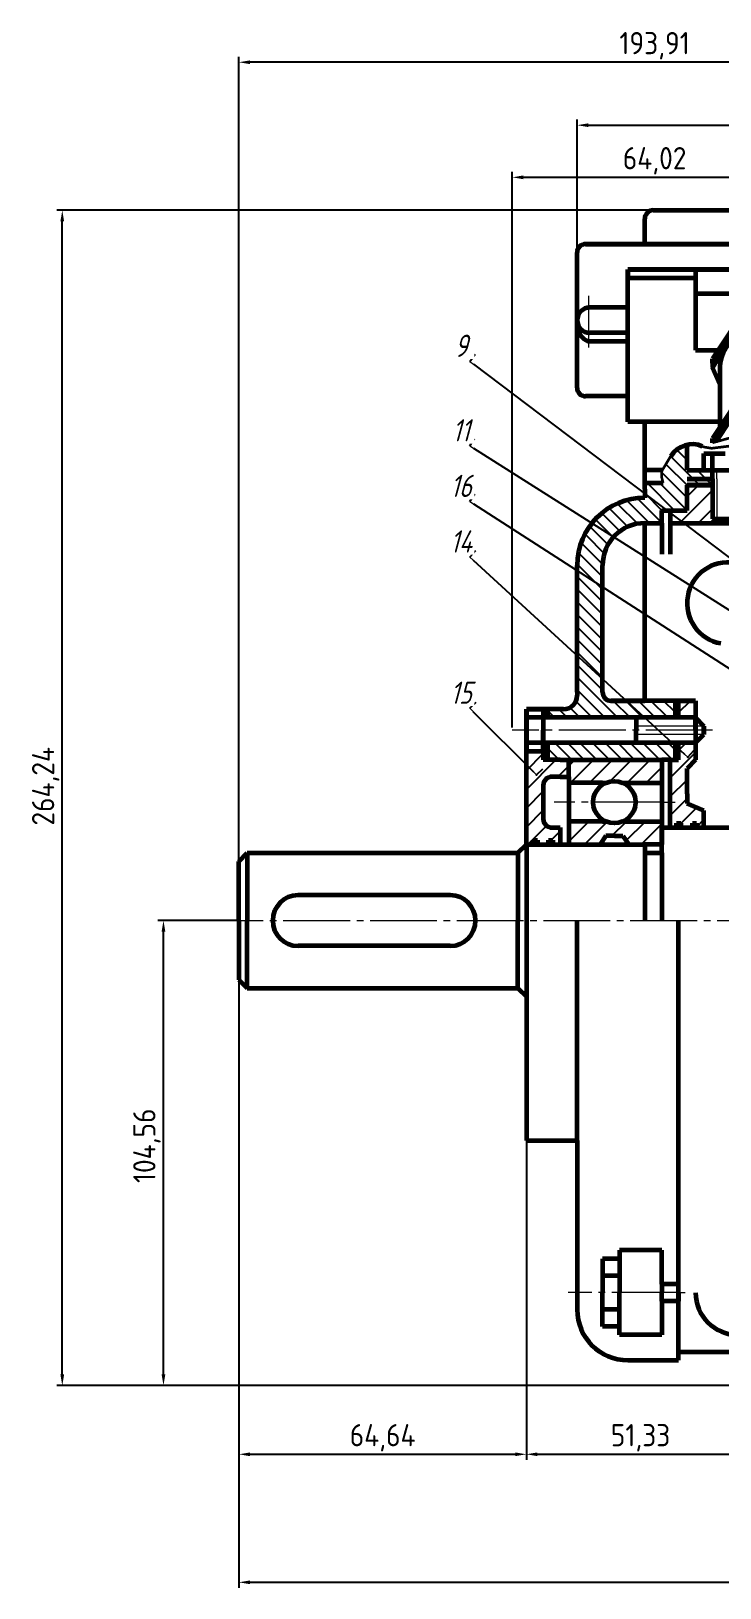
# Model space of a CAD drawing. Header units: millimetres. Extents: x 253 to 671, y 342 to 692.
# Drawn here: x 253.4 to 408.2, y 342.1 to 692.1 of the extents above; entities that cross this region are included whole.
import ezdxf

# ---------------------------------------------------------------- set-up
doc = ezdxf.new("R2010")
doc.units = ezdxf.units.MM
for name, pattern in [('K5LT_AXLED', [19.5, 15, -1.5, 1.5, -1.5]), ('K5LT_BASIC', [0]), ('K5LT_THIN', [0])]:
    doc.linetypes.add(name, pattern=pattern)
doc.styles.add('gensio', font='GENISO.ttf')
doc.styles.add('KDIMTEXTSTYLE', font='GOST_AU.SHX', dxfattribs={"width": 0.96, "oblique": 15, "height": 5})
doc.dimstyles.new('ISO-25', dxfattribs={"dimtxt": 5, "dimasz": 2.5, "dimexe": 1.25, "dimexo": 0.625, "dimtad": 1, "dimtoh": 1, "dimtxsty": 'gensio', "dimcen": 2.5, "dimadec": 0, "dimazin": 0, "dimtfac": 1, "dimtmove": 0, "dimatfit": 3, "dimfxl": 1, "dimarcsym": 0})
doc.dimstyles.new('KDIMSTYLE (1.00)', dxfattribs={"dimtxt": 5, "dimasz": 1, "dimexe": 2, "dimexo": 0, "dimgap": 1, "dimtad": 1, "dimtxsty": 'KDIMTEXTSTYLE', "dimsah": 1, "dimcen": 0, "dimdle": 1, "dimadec": 0, "dimazin": 0, "dimtfac": 0.667, "dimtmove": 0, "dimatfit": 3, "dimfxl": 1, "dimtvp": 1, "dimtfill": 1, "dimtolj": 1, "dimtzin": 0, "dimarcsym": 0})
pattern_1 = [(45, (180.1093, 112.1557), (-2.12132, 2.12132), [])]

# ---------------------------------------------------------------- blocks, each defined once
blk = doc.blocks.new('KDIMARROW_00')
at = {"color": 0, "linetype": 'K5LT_THIN', "lineweight": 18}
blk.add_line((0, 0), (-1, 0), dxfattribs=at)
blk = doc.blocks.new('*D97')
at = {"color": 0, "lineweight": -2, "transparency": 16777216}
for p, q in [((352.04, 617.88), (353.24, 619.47)), ((352.83, 617.28), (421.24, 565.48)), ((422.04, 564.88), (423.24, 566.47))]:
    blk.add_line(p, q, dxfattribs=at)
at = {"layer": 'Defpoints', "color": 0, "transparency": 16777216}
blk.add_point((422.04, 564.88), dxfattribs=at)
blk.add_point((422.04, 564.88), dxfattribs=at)
at = {"color": 0, "lineweight": -2, "transparency": 16777216, "rotation": 322.8690755517905}
blk.add_blockref('KDIMARROW_00', (422.04, 564.88), dxfattribs=at)
at = {"color": 7, "transparency": 16777216, "insert": (350.04, 621.38), "char_height": 5, "attachment_point": 5, "style": 'KDIMTEXTSTYLE', "bg_fill": 3, "box_fill_scale": 1.1, "bg_fill_color": 256, "bg_fill_true_color": 13158600, "bg_fill_transparency": 0}
blk.add_mtext('\\A1;\\H5.0;\\W0.965;\\Q15;\\H5.0;\\W0.965;\\Q15;\\Q15;9', dxfattribs=at)
at = {"layer": 'Defpoints', "color": 0, "transparency": 16777216}
blk.add_point((352.04, 617.88), dxfattribs=at)
at = {"color": 0, "lineweight": -2, "transparency": 16777216, "rotation": 142.8690755517905}
blk.add_blockref('KDIMARROW_00', (352.04, 617.88), dxfattribs=at)
blk = doc.blocks.new('*D98')
at = {"color": 0, "lineweight": -2, "transparency": 16777216}
for p, q in [((352.04, 598.88), (353.11, 600.57)), ((352.88, 598.34), (441.55, 542.13)), ((442.4, 541.6), (443.47, 543.29))]:
    blk.add_line(p, q, dxfattribs=at)
at = {"layer": 'Defpoints', "color": 0, "transparency": 16777216}
blk.add_point((442.4, 541.6), dxfattribs=at)
blk.add_point((442.4, 541.6), dxfattribs=at)
at = {"color": 0, "lineweight": -2, "transparency": 16777216, "rotation": 327.6275087826738}
blk.add_blockref('KDIMARROW_00', (442.4, 541.6), dxfattribs=at)
at = {"color": 7, "transparency": 16777216, "insert": (350.04, 602.38), "char_height": 5, "attachment_point": 5, "style": 'KDIMTEXTSTYLE', "bg_fill": 3, "box_fill_scale": 1.1, "bg_fill_color": 256, "bg_fill_true_color": 13158600, "bg_fill_transparency": 0}
blk.add_mtext('\\A1;\\H5.0;\\W0.965;\\Q15;\\H5.0;\\W0.965;\\Q15;\\Q15;11', dxfattribs=at)
at = {"layer": 'Defpoints', "color": 0, "transparency": 16777216}
blk.add_point((352.04, 598.88), dxfattribs=at)
at = {"color": 0, "lineweight": -2, "transparency": 16777216, "rotation": 147.6275087826738}
blk.add_blockref('KDIMARROW_00', (352.04, 598.88), dxfattribs=at)
blk = doc.blocks.new('*D99')
at = {"color": 0, "lineweight": -2, "transparency": 16777216}
for p, q in [((352.04, 573.88), (353.39, 575.35)), ((352.77, 573.2), (400.3, 529.56)), ((401.04, 528.88), (402.39, 530.35))]:
    blk.add_line(p, q, dxfattribs=at)
at = {"layer": 'Defpoints', "color": 0, "transparency": 16777216}
blk.add_point((401.04, 528.88), dxfattribs=at)
blk.add_point((401.04, 528.88), dxfattribs=at)
at = {"color": 0, "lineweight": -2, "transparency": 16777216, "rotation": 317.4366482468101}
blk.add_blockref('KDIMARROW_00', (401.04, 528.88), dxfattribs=at)
at = {"color": 7, "transparency": 16777216, "insert": (350.04, 577.38), "char_height": 5, "attachment_point": 5, "style": 'KDIMTEXTSTYLE', "bg_fill": 3, "box_fill_scale": 1.1, "bg_fill_color": 256, "bg_fill_true_color": 13158600, "bg_fill_transparency": 0}
blk.add_mtext('\\A1;\\H5.0;\\W0.965;\\Q15;\\H5.0;\\W0.965;\\Q15;\\Q15;14', dxfattribs=at)
at = {"layer": 'Defpoints', "color": 0, "transparency": 16777216}
blk.add_point((352.04, 573.88), dxfattribs=at)
at = {"color": 0, "lineweight": -2, "transparency": 16777216, "rotation": 137.4366482468101}
blk.add_blockref('KDIMARROW_00', (352.04, 573.88), dxfattribs=at)
blk = doc.blocks.new('*D100')
at = {"color": 0, "lineweight": -2, "transparency": 16777216}
for p, q in [((352.04, 539.88), (353.45, 541.29)), ((352.74, 539.17), (366.33, 525.59)), ((367.04, 524.88), (368.45, 526.29))]:
    blk.add_line(p, q, dxfattribs=at)
at = {"layer": 'Defpoints', "color": 0, "transparency": 16777216}
blk.add_point((367.04, 524.88), dxfattribs=at)
blk.add_point((367.04, 524.88), dxfattribs=at)
at = {"color": 0, "lineweight": -2, "transparency": 16777216, "rotation": 315}
blk.add_blockref('KDIMARROW_00', (367.04, 524.88), dxfattribs=at)
at = {"color": 7, "transparency": 16777216, "insert": (350.04, 543.38), "char_height": 5, "attachment_point": 5, "style": 'KDIMTEXTSTYLE', "bg_fill": 3, "box_fill_scale": 1.1, "bg_fill_color": 256, "bg_fill_true_color": 13158600, "bg_fill_transparency": 0}
blk.add_mtext('\\A1;\\H5.0;\\W0.965;\\Q15;\\H5.0;\\W0.965;\\Q15;\\Q15;15', dxfattribs=at)
at = {"layer": 'Defpoints', "color": 0, "transparency": 16777216}
blk.add_point((352.04, 539.88), dxfattribs=at)
at = {"color": 0, "lineweight": -2, "transparency": 16777216, "rotation": 135}
blk.add_blockref('KDIMARROW_00', (352.04, 539.88), dxfattribs=at)
blk = doc.blocks.new('*D84')
at = {"color": 0, "lineweight": -2, "transparency": 16777216}
for p, q in [((352.04, 586.38), (353.12, 588.06)), ((352.88, 585.84), (417.7, 544.03)), ((418.54, 543.48), (419.62, 545.16))]:
    blk.add_line(p, q, dxfattribs=at)
at = {"layer": 'Defpoints', "color": 0, "transparency": 16777216}
blk.add_point((418.54, 543.48), dxfattribs=at)
blk.add_point((418.54, 543.48), dxfattribs=at)
at = {"color": 0, "lineweight": -2, "transparency": 16777216, "rotation": 327.1772999818712}
blk.add_blockref('KDIMARROW_00', (418.54, 543.48), dxfattribs=at)
at = {"color": 7, "transparency": 16777216, "insert": (350.04, 589.88), "char_height": 5, "attachment_point": 5, "style": 'KDIMTEXTSTYLE', "bg_fill": 3, "box_fill_scale": 1.1, "bg_fill_color": 256, "bg_fill_true_color": 13158600, "bg_fill_transparency": 0}
blk.add_mtext('\\A1;\\H5.0;\\W0.965;\\Q15;\\H5.0;\\W0.965;\\Q15;\\Q15;16', dxfattribs=at)
at = {"layer": 'Defpoints', "color": 0, "transparency": 16777216}
blk.add_point((352.04, 586.38), dxfattribs=at)
at = {"color": 0, "lineweight": -2, "transparency": 16777216, "rotation": 147.1772999818712}
blk.add_blockref('KDIMARROW_00', (352.04, 586.38), dxfattribs=at)
blk = doc.blocks.new('U11')
at = {"true_color": 0x010101}
blk.add_hatch(color=18, dxfattribs=at).paths.add_polyline_path([(218.4, 400.91), (219.35, 400.91), (219.35, 401.86), (218.4, 401.86)])
at = {"color": 5, "linetype": 'K5LT_BASIC', "lineweight": 60, "true_color": 0x0000ff}
for p, q in [((218.4, 401.86), (219.35, 401.86)), ((218.4, 400.91), (218.4, 401.86)), ((219.35, 401.86), (219.35, 400.91))]:
    blk.add_line(p, q, dxfattribs=at)
blk = doc.blocks.new('U12')
at = {"true_color": 0x010101}
blk.add_hatch(color=18, dxfattribs=at).paths.add_polyline_path([(221.96, 400.91), (222.91, 400.91), (222.91, 401.86), (221.96, 401.86)])
at = {"color": 5, "linetype": 'K5LT_BASIC', "lineweight": 60, "true_color": 0x0000ff}
for p, q in [((221.96, 401.86), (222.91, 401.86)), ((221.96, 400.91), (221.96, 401.86)), ((222.91, 401.86), (222.91, 400.91))]:
    blk.add_line(p, q, dxfattribs=at)
blk = doc.blocks.new('U17')
at = {"true_color": 0x010101}
blk.add_hatch(color=18, dxfattribs=at).paths.add_polyline_path([(186.16, 397.11), (187.11, 397.11), (187.11, 398.06), (186.16, 398.06)])
at = {"color": 5, "linetype": 'K5LT_BASIC', "lineweight": 60, "true_color": 0x0000ff}
for p, q in [((186.16, 398.06), (187.11, 398.06)), ((186.16, 397.11), (186.16, 398.06)), ((187.11, 398.06), (187.11, 397.11))]:
    blk.add_line(p, q, dxfattribs=at)
blk = doc.blocks.new('U18')
at = {"true_color": 0x010101}
blk.add_hatch(color=18, dxfattribs=at).paths.add_polyline_path([(189.61, 397.11), (190.56, 397.11), (190.56, 398.06), (189.61, 398.06)])
at = {"color": 5, "linetype": 'K5LT_BASIC', "lineweight": 60, "true_color": 0x0000ff}
for p, q in [((189.61, 398.06), (190.56, 398.06)), ((189.61, 397.11), (189.61, 398.06)), ((190.56, 398.06), (190.56, 397.11))]:
    blk.add_line(p, q, dxfattribs=at)
blk = doc.blocks.new('*D101')
at = {"color": 0, "lineweight": -2, "transparency": 16777216}
for p, q in [((300.11, 478.22), (300.11, 370.91)), ((364.74, 474.42), (364.74, 370.91)), ((302.61, 372.16), (362.24, 372.16))]:
    blk.add_line(p, q, dxfattribs=at)
at = {"color": 0, "transparency": 16777216}
for points in [[(302.61, 372.57), (302.61, 371.74), (300.11, 372.16)], [(362.24, 372.57), (362.24, 371.74), (364.74, 372.16)]]:
    blk.add_solid(points, dxfattribs=at)
at = {"layer": 'Defpoints', "color": 0, "transparency": 16777216}
for p in [(300.11, 478.85), (364.74, 475.05), (364.74, 372.16)]:
    blk.add_point(p, dxfattribs=at)
at = {"color": 0, "transparency": 16777216, "insert": (332.43, 375.87), "char_height": 5, "attachment_point": 5, "style": 'gensio'}
blk.add_mtext('64,64', dxfattribs=at)
blk = doc.blocks.new('*D102')
at = {"color": 0, "lineweight": -2, "transparency": 16777216}
for p, q in [((364.74, 474.42), (364.74, 370.91)), ((416.07, 398.38), (416.07, 370.91)), ((367.24, 372.16), (413.57, 372.16))]:
    blk.add_line(p, q, dxfattribs=at)
at = {"color": 0, "transparency": 16777216}
for points in [[(367.24, 372.57), (367.24, 371.74), (364.74, 372.16)], [(413.57, 372.57), (413.57, 371.74), (416.07, 372.16)]]:
    blk.add_solid(points, dxfattribs=at)
at = {"layer": 'Defpoints', "color": 0, "transparency": 16777216}
for p in [(364.74, 475.05), (416.07, 399), (416.07, 372.16)]:
    blk.add_point(p, dxfattribs=at)
at = {"color": 0, "transparency": 16777216, "insert": (390.41, 375.87), "char_height": 5, "attachment_point": 5, "style": 'gensio'}
blk.add_mtext('51,33', dxfattribs=at)
blk = doc.blocks.new('*D105')
at = {"color": 0, "lineweight": -2, "transparency": 16777216}
for p, q in [((300.11, 491.53), (300.11, 342.13)), ((665.11, 491.53), (665.11, 342.13)), ((302.61, 343.38), (662.61, 343.38))]:
    blk.add_line(p, q, dxfattribs=at)
at = {"color": 0, "transparency": 16777216}
for points in [[(302.61, 343.79), (302.61, 342.96), (300.11, 343.38)], [(662.61, 343.79), (662.61, 342.96), (665.11, 343.38)]]:
    blk.add_solid(points, dxfattribs=at)
at = {"layer": 'Defpoints', "color": 0, "transparency": 16777216}
for p in [(300.11, 492.16), (665.11, 492.16), (665.11, 343.38)]:
    blk.add_point(p, dxfattribs=at)
at = {"color": 0, "transparency": 16777216, "insert": (484.11, 346.55), "char_height": 5, "attachment_point": 5, "style": 'gensio'}
blk.add_mtext('365', dxfattribs=at)
blk = doc.blocks.new('*D106')
at = {"color": 0, "lineweight": -2, "transparency": 16777216}
for p, q in [((300.11, 492.78), (300.11, 686.37)), ((494.02, 619.04), (494.02, 686.37)), ((491.52, 685.12), (302.61, 685.12))]:
    blk.add_line(p, q, dxfattribs=at)
at = {"color": 0, "transparency": 16777216}
for points in [[(302.61, 685.54), (302.61, 684.71), (300.11, 685.12)], [(491.52, 685.54), (491.52, 684.71), (494.02, 685.12)]]:
    blk.add_solid(points, dxfattribs=at)
at = {"layer": 'Defpoints', "color": 0, "transparency": 16777216}
for p in [(300.11, 685.12), (494.02, 618.41), (300.11, 492.16)]:
    blk.add_point(p, dxfattribs=at)
at = {"color": 0, "transparency": 16777216, "insert": (393.56, 688.84), "char_height": 5, "attachment_point": 5, "style": 'gensio'}
blk.add_mtext('193,91', dxfattribs=at)
blk = doc.blocks.new('*D107')
at = {"color": 0, "lineweight": -2, "transparency": 16777216}
for p, q in [((376.15, 642.96), (376.15, 672.22)), ((475.01, 642.96), (475.01, 672.22)), ((378.65, 670.97), (472.51, 670.97))]:
    blk.add_line(p, q, dxfattribs=at)
at = {"color": 0, "transparency": 16777216}
for points in [[(378.65, 671.39), (378.65, 670.56), (376.15, 670.97)], [(472.51, 671.39), (472.51, 670.56), (475.01, 670.97)]]:
    blk.add_solid(points, dxfattribs=at)
at = {"layer": 'Defpoints', "color": 0, "transparency": 16777216}
for p in [(475.01, 670.97), (376.15, 642.34), (475.01, 642.34)]:
    blk.add_point(p, dxfattribs=at)
at = {"color": 0, "transparency": 16777216, "insert": (425.58, 674.69), "char_height": 5, "attachment_point": 5, "style": 'gensio'}
blk.add_mtext('98,85', dxfattribs=at)
blk = doc.blocks.new('*D108')
at = {"color": 0, "lineweight": -2, "transparency": 16777216}
for p, q in [((361.56, 535.55), (361.56, 660.5)), ((364.06, 659.25), (423.08, 659.25)), ((425.58, 655.91), (425.58, 660.5))]:
    blk.add_line(p, q, dxfattribs=at)
at = {"color": 0, "transparency": 16777216}
for points in [[(364.06, 659.67), (364.06, 658.83), (361.56, 659.25)], [(423.08, 659.67), (423.08, 658.83), (425.58, 659.25)]]:
    blk.add_solid(points, dxfattribs=at)
at = {"layer": 'Defpoints', "color": 0, "transparency": 16777216}
for p in [(425.58, 659.25), (425.58, 655.28), (361.56, 534.93)]:
    blk.add_point(p, dxfattribs=at)
at = {"color": 0, "transparency": 16777216, "insert": (393.57, 662.97), "char_height": 5, "attachment_point": 5, "style": 'gensio'}
blk.add_mtext('64,02', dxfattribs=at)
blk = doc.blocks.new('*D109')
at = {"color": 0, "lineweight": -2, "transparency": 16777216}
for p, q in [((392.64, 651.84), (259.17, 651.84)), ((260.42, 390.1), (260.42, 649.34)), ((415.45, 387.6), (259.17, 387.6))]:
    blk.add_line(p, q, dxfattribs=at)
at = {"color": 0, "transparency": 16777216}
for points in [[(260, 649.34), (260.84, 649.34), (260.42, 651.84)], [(260, 390.1), (260.84, 390.1), (260.42, 387.6)]]:
    blk.add_solid(points, dxfattribs=at)
at = {"layer": 'Defpoints', "color": 0, "transparency": 16777216}
for p in [(260.42, 651.84), (393.26, 651.84), (416.07, 387.6)]:
    blk.add_point(p, dxfattribs=at)
at = {"color": 0, "transparency": 16777216, "insert": (256.7, 522.34), "char_height": 5, "attachment_point": 5, "rotation": 90, "style": 'gensio'}
blk.add_mtext('264,24', dxfattribs=at)
blk = doc.blocks.new('*D110')
at = {"color": 0, "lineweight": -2, "transparency": 16777216}
for p, q in [((299.48, 492.16), (281.92, 492.16)), ((283.17, 390.1), (283.17, 489.66)), ((415.45, 387.6), (281.92, 387.6))]:
    blk.add_line(p, q, dxfattribs=at)
at = {"color": 0, "transparency": 16777216}
for points in [[(282.75, 489.66), (283.58, 489.66), (283.17, 492.16)], [(282.75, 390.1), (283.58, 390.1), (283.17, 387.6)]]:
    blk.add_solid(points, dxfattribs=at)
at = {"layer": 'Defpoints', "color": 0, "transparency": 16777216}
for p in [(283.17, 492.16), (300.11, 492.16), (416.07, 387.6)]:
    blk.add_point(p, dxfattribs=at)
at = {"color": 0, "transparency": 16777216, "insert": (279.45, 441.52), "char_height": 5, "attachment_point": 5, "rotation": 90, "style": 'gensio'}
blk.add_mtext('104,56', dxfattribs=at)

msp = doc.modelspace()

# ---------------------------------------------------------------- hatches: boundary and pattern name
h = msp.add_hatch()
h.set_pattern_fill('МЕТАЛЛ', style=0, pattern_type=0)
h.set_pattern_definition([(315, (180.1093, 112.1557), (1.4142136, 1.4142136), [])])
h.paths.add_polyline_path([(381.854, 543.484), (381.854, 572), (382.646, 575.797), (384.889, 578.962), (388.209, 580.968), (391.359, 581.505), (395.161, 581.505), (395.161, 584.356), (400.864, 584.356), (400.864, 585.782), (400.864, 587.208), (400.864, 590.059), (404.667, 590.059), (406.568, 590.059), (406.568, 591.485), (406.568, 593.386), (404.667, 593.386), (400.864, 593.386), (400.864, 599.126), (398.195, 597.77), (397.188, 596.57), (395.219, 593.268), (395.161, 592.909), (395.19, 591.719), (395.47, 590.535), (395.161, 590.535), (391.359, 590.535), (391.359, 589.109), (391.359, 587.208), (386.507, 586.413), (382.162, 584.112), (378.779, 580.545), (376.71, 576.085), (376.151, 572), (376.151, 543.484), (376.151, 542.723), (375.377, 540.697), (373.45, 539.701), (373.109, 539.682), (369.466, 539.682), (369.466, 537.781), (398.156, 537.781), (398.156, 541.583), (391.359, 541.583), (383.755, 541.583), (382.263, 542.305)])
h.paths.add_polyline_path([(378.052, 532.078), (369.466, 532.078), (369.466, 528.276), (372.349, 528.276), (374.25, 528.276), (395.161, 528.276), (397.062, 528.276), (398.156, 528.276), (398.156, 532.078), (385.656, 532.078)])
at = {"true_color": 0x010101}
msp.add_hatch(color=18, dxfattribs=at).paths.add_polyline_path([(400.864, 590.059), (406.568, 590.059), (406.568, 591.485), (400.864, 591.485)])
h = msp.add_hatch(color=18, dxfattribs=at)
h.paths.add_polyline_path([(398.963, 530.177), (398.963, 532.078), (398.156, 532.078), (398.156, 528.276), (398.963, 528.276)])
h.paths.add_polyline_path([(398.156, 541.583), (398.156, 537.781), (398.963, 537.781), (398.963, 541.583)])
h.paths.add_polyline_path([(368.547, 539.682), (368.547, 537.781), (369.466, 537.781), (369.466, 539.682)])
h.paths.add_polyline_path([(369.466, 528.276), (369.466, 532.078), (368.547, 532.078), (368.547, 528.276)])
h = msp.add_hatch()
h.set_pattern_fill('МЕТАЛЛ', style=0, pattern_type=0)
h.set_pattern_definition(pattern_1)
h.paths.add_polyline_path([(374.25, 509.265), (381.303, 509.265), (382.621, 511.166), (384.522, 511.166), (386.423, 511.166), (387.741, 509.265), (391.359, 509.265), (395.161, 509.265), (395.161, 513.067), (395.161, 514.456), (386.515, 514.456), (383.814, 514.071), (382.53, 514.456), (381.854, 514.456), (374.25, 514.456)])
h.paths.add_polyline_path([(590.969, 509.265), (596.121, 509.265), (597.439, 511.166), (597.622, 511.166), (599.34, 511.166), (599.523, 511.166), (601.241, 511.166), (602.559, 509.265), (605.323, 509.265), (606.177, 509.265), (608.078, 509.265), (609.979, 509.265), (609.979, 514.456), (606.177, 514.456), (601.332, 514.456), (598.631, 514.071), (597.347, 514.456), (596.672, 514.456), (595.63, 514.456), (594.954, 514.456), (589.068, 514.456), (589.068, 513.067), (589.068, 509.265)])

# ---------------------------------------------------------------- linework, layer by layer
at = {"color": 5, "linetype": 'K5LT_BASIC', "lineweight": 60, "true_color": 0x0000ff}
for p, q in [((393.26, 651.843), (425.578, 651.843)), ((391.359, 644.239), (391.359, 649.942)), ((378.052, 644.239), (473.104, 644.239)), ((378.052, 644.239), (391.359, 644.239)), ((473.104, 644.239), (378.052, 644.239)), ((376.151, 627.13), (376.151, 642.338)), ((387.557, 638.536), (463.599, 638.536)), ((387.557, 638.536), (402.765, 638.536)), ((387.557, 638.536), (387.557, 636.635)), ((463.599, 638.536), (387.557, 638.536)), ((402.765, 638.536), (402.765, 630.932)), ((387.557, 636.635), (402.765, 636.635)), ((402.765, 633.111), (425.578, 633.111)), ((387.557, 629.981), (379.002, 629.981)), ((387.557, 627.13), (387.557, 629.981)), ((404.667, 535.88), (404.667, 534.929)), ((404.667, 534.929), (404.667, 535.88)), ((404.667, 533.979), (404.667, 534.929)), ((404.667, 534.929), (404.667, 533.979)), ((400.864, 520.671), (400.864, 526.375)), ((368.547, 522.572), (368.547, 514.968)), ((372.349, 524.473), (370.448, 524.473)), ((372.349, 524.473), (374.25, 524.473)), ((374.25, 524.473), (374.25, 509.265)), ((381.854, 523.085), (374.25, 523.085)), ((381.854, 523.085), (382.53, 523.085)), ((386.515, 523.085), (395.161, 523.085)), ((400.864, 520.671), (400.864, 518.487)), ((404.667, 516.869), (400.864, 518.487)), ((404.667, 513.067), (404.667, 516.869)), ((370.448, 513.067), (372.349, 513.067)), ((372.349, 513.067), (372.349, 509.265)), ((381.854, 514.456), (374.25, 514.456)), ((382.621, 511.166), (381.303, 509.265)), ((381.854, 514.456), (382.53, 514.456)), ((384.522, 511.166), (382.621, 511.166)), ((384.522, 511.166), (382.621, 511.166)), ((384.522, 511.166), (386.423, 511.166)), ((384.522, 511.166), (386.423, 511.166)), ((386.423, 511.166), (387.741, 509.265)), ((386.515, 514.456), (395.161, 514.456)), ((395.161, 507.364), (395.161, 513.067)), ((395.161, 513.067), (436.984, 513.067)), ((395.161, 513.067), (397.062, 513.067)), ((400.864, 513.067), (404.667, 513.067)), ((362.844, 507.364), (364.745, 509.265)), ((364.745, 509.265), (391.359, 509.265)), ((364.745, 509.265), (364.745, 492.156)), ((391.359, 509.265), (391.359, 507.364)), ((395.161, 509.265), (391.359, 509.265)), ((300.109, 505.463), (302.01, 507.364)), ((300.109, 492.156), (300.109, 505.463)), ((302.01, 507.364), (362.844, 507.364)), ((302.01, 507.364), (302.01, 492.156)), ((362.844, 507.364), (362.844, 492.156)), ((391.359, 507.364), (395.161, 507.364)), ((391.359, 507.364), (391.359, 492.156)), ((395.161, 507.364), (395.161, 492.156)), ((347.635, 497.859), (313.417, 497.859)), ((300.109, 492.156), (300.109, 478.848)), ((302.01, 476.947), (302.01, 492.156)), ((362.844, 476.947), (362.844, 492.156)), ((364.745, 492.156), (364.745, 442.729)), ((376.151, 442.729), (376.151, 492.156)), ((398.963, 393.302), (398.963, 492.156)), ((347.635, 486.453), (313.417, 486.453)), ((300.109, 478.848), (302.01, 476.947)), ((302.01, 476.947), (362.844, 476.947)), ((362.844, 476.947), (364.745, 475.046)), ((364.745, 442.729), (376.151, 442.729)), ((376.151, 442.729), (376.151, 404.708)), ((385.656, 418.015), (385.656, 416.114)), ((395.161, 418.015), (385.656, 418.015)), ((395.161, 410.411), (395.161, 418.015)), ((381.854, 416.114), (381.854, 408.51)), ((385.656, 416.114), (381.854, 416.114)), ((385.656, 416.114), (385.656, 412.312)), ((385.656, 412.312), (381.854, 412.312)), ((385.656, 412.312), (385.656, 408.51)), ((398.963, 410.411), (395.161, 410.411)), ((395.161, 410.411), (395.161, 408.51)), ((381.854, 400.906), (381.854, 408.51)), ((385.656, 404.708), (385.656, 408.51)), ((395.161, 406.609), (395.161, 408.51)), ((398.963, 406.609), (395.161, 406.609)), ((395.161, 406.609), (395.161, 399.005)), ((398.963, 408.51), (398.963, 406.609)), ((385.656, 404.708), (381.854, 404.708)), ((385.656, 400.906), (385.656, 404.708)), ((385.656, 400.906), (381.854, 400.906)), ((385.656, 399.005), (385.656, 400.906)), ((395.161, 399.005), (385.656, 399.005)), ((387.557, 393.302), (398.963, 393.302)), ((398.963, 393.302), (398.963, 395.203)), ((398.963, 395.203), (416.073, 395.203))]:
    msp.add_line(p, q, dxfattribs=at)
at = {"color": 30, "linetype": 'K5LT_AXLED', "lineweight": 18, "true_color": 0xff8000}
for p, q in [((395.161, 518.77), (370.998, 518.77)), ((395.161, 518.77), (398.156, 518.77)), ((290.604, 492.156), (670.812, 492.156)), ((398.963, 408.51), (374.135, 408.51)), ((398.963, 408.51), (400.432, 408.51))]:
    msp.add_line(p, q, dxfattribs=at)
at = {"color": 5, "linetype": 'K5LT_BASIC', "lineweight": 60, "true_color": 0x0000ff}
msp.add_circle((384.522, 518.77), 4.753, dxfattribs=at)
for centre, radius, start, end in [((393.26, 649.942), 1.901, 90, 180), ((378.052, 642.338), 1.901, 90, 180), ((379.002, 627.13), 2.852, 90, 180), ((370.448, 514.968), 1.901, 180, 270), ((313.417, 492.156), 5.703, 90, 180), ((347.635, 492.156), 5.703, 0, 90), ((313.417, 492.156), 5.703, 180, 270), ((347.635, 492.156), 5.703, 270, 0), ((412.271, 408.51), 9.505, 180, 270), ((387.557, 404.708), 11.406, 180, 270)]:
    msp.add_arc(centre, radius, start, end, dxfattribs=at)

# ---------------------------------------------------------------- block references
for name in ['U11', 'U12', 'U17', 'U18']:
    msp.add_blockref(name, (180.109, 112.156))

# ---------------------------------------------------------------- dimensions: what is measured, and where the dimension line sits
for base, p1, p2, picture, middle in [((475.005, 670.972), (376.151, 642.338), (475.005, 642.338), '*D107', (425.578, 674.687)), ((364.745, 372.156), (300.109, 478.848), (364.745, 475.046), '*D101', (332.427, 375.869)), ((416.073, 372.156), (364.745, 475.046), (416.073, 399.005), '*D102', (390.409, 375.87))]:
    dim = msp.add_linear_dim(base=base, p1=p1, p2=p2, dimstyle='ISO-25')
    dim.commit()
    dim.dimension.update_dxf_attribs({"geometry": picture, "text_midpoint": middle})
dim = msp.add_linear_dim(base=(283.165, 492.156), p1=(416.073, 387.598), p2=(300.109, 492.156), angle=90, dimstyle='ISO-25')
dim.commit()
dim.dimension.update_dxf_attribs({"geometry": '*D110', "text_midpoint": (283.165, 441.52), "dimtype": 160})
dim = msp.add_linear_dim(base=(665.109, 343.375), p1=(300.109, 492.156), p2=(665.109, 492.156), dimstyle='ISO-25')
dim.commit()
dim.dimension.update_dxf_attribs({"geometry": '*D105', "text_midpoint": (484.109, 343.375), "dimtype": 160})

# ---------------------------------------------------------------- next in the draw order: dimensions: what is measured, and where the dimension line sits
at = {"color": 7}
dim = msp.add_linear_dim(base=(422.036, 564.88), p1=(352.036, 617.88), p2=(422.036, 564.88), angle=322.86908, text='\\H5.0;\\W0.965;\\Q15;\\H5.0;\\W0.965;\\Q15;\\Q15;9', dimstyle='KDIMSTYLE (1.00)', override={"dimexo": 0, "dimtoh": 1, "dimblk1": 'KDIMARROW_00', "dimblk2": 'KDIMARROW_00', "dimse1": 0, "dimse2": 0, "dimclrt": 7, "dimtmove": 1, "dimtolj": 1}, dxfattribs=at)
dim.commit()
dim.dimension.update_dxf_attribs({"geometry": '*D97', "text_midpoint": (350.036, 617.88), "dimtype": 161})

# ---------------------------------------------------------------- next in the draw order: linework, layer by layer
at = {"color": 5, "linetype": 'K5LT_BASIC', "lineweight": 60, "true_color": 0x0000ff}
for p, q in [((387.557, 610.02), (387.557, 638.536)), ((402.765, 638.536), (402.765, 620.372)), ((376.151, 611.921), (376.151, 627.13)), ((414.172, 629.8), (406.579, 618.411)), ((407.418, 617.768), (414.172, 627.899)), ((387.557, 624.278), (379.002, 624.278)), ((387.557, 622.377), (378.723, 622.377)), ((402.765, 620.372), (407.887, 620.372)), ((407.418, 617.768), (406.568, 616.493)), ((406.573, 617.452), (406.568, 616.493)), ((408.234, 612.742), (406.568, 616.493)), ((406.573, 617.452), (406.579, 618.411)), ((387.557, 610.02), (378.052, 610.02))]:
    msp.add_line(p, q, dxfattribs=at)
at = {"color": 30, "linetype": 'K5LT_AXLED', "lineweight": 18, "true_color": 0xff8000}
msp.add_line((378.723, 632.64), (378.723, 621.017), dxfattribs=at)
at = {"color": 5, "linetype": 'K5LT_BASIC', "lineweight": 60, "true_color": 0x0000ff}
for centre, radius, start, end in [((379.002, 627.13), 2.852, 180, 270), ((380.052, 626.046), 3.902, 178.80868, 250.0886), ((378.052, 611.921), 1.901, 180, 270)]:
    msp.add_arc(centre, radius, start, end, dxfattribs=at)
msp.add_ellipse((425.578, 616.493), major_axis=(-17.344, 0), ratio=0.6576669, start_param=3.1415927, end_param=6.2831853, dxfattribs=at)

# ---------------------------------------------------------------- next in the draw order: dimensions: what is measured, and where the dimension line sits
at = {"color": 7}
dim = msp.add_linear_dim(base=(442.397, 541.596), p1=(352.036, 598.88), p2=(442.397, 541.596), angle=327.62751, text='\\H5.0;\\W0.965;\\Q15;\\H5.0;\\W0.965;\\Q15;\\Q15;11', dimstyle='KDIMSTYLE (1.00)', override={"dimexo": 0, "dimtoh": 1, "dimblk1": 'KDIMARROW_00', "dimblk2": 'KDIMARROW_00', "dimse1": 0, "dimse2": 0, "dimclrt": 7, "dimtmove": 1, "dimtolj": 1}, dxfattribs=at)
dim.commit()
dim.dimension.update_dxf_attribs({"geometry": '*D98', "text_midpoint": (350.036, 598.88), "dimtype": 161})

# ---------------------------------------------------------------- next in the draw order: linework, layer by layer
at = {"color": 5, "linetype": 'K5LT_BASIC', "lineweight": 60, "true_color": 0x0000ff}
for p, q in [((408.234, 616.493), (408.234, 603.016)), ((387.557, 604.317), (387.557, 610.02)), ((414.172, 611.921), (406.579, 600.533)), ((407.418, 599.89), (414.172, 610.02)), ((391.359, 604.317), (387.557, 604.317)), ((408.234, 604.317), (391.359, 604.317)), ((406.573, 599.573), (406.579, 600.533)), ((404.667, 597.188), (409.419, 597.188))]:
    msp.add_line(p, q, dxfattribs=at)
msp.add_arc((402.02, 593.541), 5.703, 66.11946, 147.91781, dxfattribs=at)

# ---------------------------------------------------------------- next in the draw order: dimensions: what is measured, and where the dimension line sits
at = {"color": 7}
dim = msp.add_linear_dim(base=(401.036, 528.88), p1=(352.036, 573.88), p2=(401.036, 528.88), angle=317.43665, text='\\H5.0;\\W0.965;\\Q15;\\H5.0;\\W0.965;\\Q15;\\Q15;14', dimstyle='KDIMSTYLE (1.00)', override={"dimexo": 0, "dimtoh": 1, "dimblk1": 'KDIMARROW_00', "dimblk2": 'KDIMARROW_00', "dimse1": 0, "dimse2": 0, "dimclrt": 7, "dimtmove": 1, "dimtolj": 1}, dxfattribs=at)
dim.commit()
dim.dimension.update_dxf_attribs({"geometry": '*D99', "text_midpoint": (350.036, 573.88), "dimtype": 161})

# ---------------------------------------------------------------- next in the draw order: hatches: boundary and pattern name
h = msp.add_hatch()
h.set_pattern_fill('МЕТАЛЛ', style=0, pattern_type=0)
h.set_pattern_definition(pattern_1)
h.paths.add_polyline_path([(406.568, 582.455), (406.568, 590.059), (404.667, 590.059), (400.864, 590.059), (400.864, 587.208), (400.864, 585.782), (400.864, 584.356), (397.062, 584.356), (397.062, 581.505), (407.518, 581.505)])
h.paths.add_polyline_path([(411.32, 581.505), (420.757, 581.505), (420.768, 587.131), (420.757, 587.211), (420.194, 590.027), (420.185, 590.059), (418.302, 590.059), (418.159, 590.059), (414.172, 590.059), (412.271, 590.059), (412.271, 582.455)])
h = msp.add_hatch()
h.set_pattern_fill('МЕТАЛЛ', style=0, pattern_type=0)
h.set_pattern_definition(pattern_1)
h.paths.add_polyline_path([(400.864, 520.671), (400.864, 526.375), (402.765, 528.276), (402.765, 532.078), (398.963, 532.078), (398.963, 530.177), (398.963, 528.276), (397.062, 528.276), (397.062, 513.067), (398.511, 513.067), (398.511, 514.018), (399.462, 514.018), (399.462, 513.067), (400.864, 513.067), (402.073, 513.067), (402.073, 514.018), (403.024, 514.018), (403.024, 513.067), (404.667, 513.067), (404.667, 516.869), (400.864, 518.487)])
h.paths.add_polyline_path([(398.963, 541.583), (398.963, 537.781), (402.765, 537.781), (402.765, 541.583)])
h = msp.add_hatch()
h.set_pattern_fill('МЕТАЛЛ', style=0, pattern_type=0)
h.set_pattern_definition(pattern_1)
h.paths.add_polyline_path([(395.161, 528.276), (374.25, 528.276), (374.25, 524.473), (374.25, 523.085), (381.854, 523.085), (382.53, 523.085), (385.231, 523.47), (386.515, 523.085), (395.161, 523.085)])
h.paths.add_polyline_path([(601.332, 523.085), (606.177, 523.085), (609.979, 523.085), (609.979, 528.276), (589.068, 528.276), (589.068, 524.473), (589.068, 523.085), (594.954, 523.085), (595.63, 523.085), (596.672, 523.085), (597.347, 523.085), (600.049, 523.47)])

# ---------------------------------------------------------------- next in the draw order: linework, layer by layer
at = {"color": 5, "linetype": 'K5LT_BASIC', "lineweight": 60, "true_color": 0x0000ff}
for p, q in [((402.765, 541.583), (383.755, 541.583)), ((383.755, 541.583), (391.359, 541.583)), ((398.156, 541.583), (398.156, 537.781)), ((398.963, 541.583), (402.765, 541.583)), ((398.963, 537.781), (398.963, 541.583)), ((402.765, 541.583), (402.765, 528.276)), ((389.458, 537.781), (389.458, 534.929)), ((402.765, 537.781), (404.667, 535.88)), ((402.765, 534.929), (402.765, 537.781)), ((385.656, 532.078), (378.052, 532.078)), ((389.458, 532.078), (389.458, 534.929)), ((398.156, 532.078), (398.156, 528.276)), ((398.963, 528.276), (398.963, 532.078)), ((402.765, 534.929), (402.765, 532.078)), ((402.765, 532.078), (404.667, 533.979)), ((398.963, 528.276), (398.963, 530.177)), ((372.349, 528.276), (374.25, 528.276)), ((374.25, 524.473), (374.25, 528.276)), ((374.25, 528.276), (395.161, 528.276)), ((395.161, 528.276), (395.161, 509.265)), ((397.062, 528.276), (395.161, 528.276)), ((397.062, 513.067), (397.062, 528.276)), ((397.062, 528.276), (398.963, 528.276)), ((402.765, 528.276), (400.864, 526.375))]:
    msp.add_line(p, q, dxfattribs=at)
at = {"color": 7, "linetype": 'K5LT_THIN', "lineweight": 18}
for p, q in [((404.667, 535.88), (389.458, 535.88)), ((404.667, 533.979), (389.458, 533.979))]:
    msp.add_line(p, q, dxfattribs=at)
msp.add_point((401.036, 528.88))

# ---------------------------------------------------------------- next in the draw order: dimensions: what is measured, and where the dimension line sits
at = {"color": 7}
dim = msp.add_linear_dim(base=(367.036, 524.88), p1=(352.036, 539.88), p2=(367.036, 524.88), angle=315, text='\\H5.0;\\W0.965;\\Q15;\\H5.0;\\W0.965;\\Q15;\\Q15;15', dimstyle='KDIMSTYLE (1.00)', override={"dimexo": 0, "dimtoh": 1, "dimblk1": 'KDIMARROW_00', "dimblk2": 'KDIMARROW_00', "dimse1": 0, "dimse2": 0, "dimclrt": 7, "dimtmove": 1, "dimtolj": 1}, dxfattribs=at)
dim.commit()
dim.dimension.update_dxf_attribs({"geometry": '*D100', "text_midpoint": (350.036, 539.88), "dimtype": 161})

# ---------------------------------------------------------------- next in the draw order: hatches: boundary and pattern name
h = msp.add_hatch()
h.set_pattern_fill('МЕТАЛЛ', style=0, pattern_type=0)
h.set_pattern_definition(pattern_1)
h.paths.add_polyline_path([(368.547, 522.572), (369.269, 524.064), (370.448, 524.473), (372.349, 524.473), (374.25, 524.473), (374.25, 528.276), (372.349, 528.276), (368.547, 528.276), (368.547, 530.177), (364.745, 530.177), (364.745, 509.265), (366.266, 509.265), (366.266, 510.216), (367.217, 510.216), (367.217, 509.265), (369.716, 509.265), (369.716, 510.216), (370.666, 510.216), (370.666, 509.265), (372.349, 509.265), (372.349, 513.067), (370.448, 513.067), (368.956, 513.79), (368.547, 514.968)])

# ---------------------------------------------------------------- next in the draw order: linework, layer by layer
at = {"color": 5, "linetype": 'K5LT_BASIC', "lineweight": 60, "true_color": 0x0000ff}
for p, q in [((364.745, 509.265), (364.745, 539.682)), ((364.745, 539.682), (368.547, 539.682)), ((368.547, 539.682), (364.745, 539.682)), ((364.745, 539.682), (364.745, 534.929)), ((368.547, 539.682), (368.547, 528.276)), ((373.109, 539.682), (368.547, 539.682)), ((368.547, 539.682), (368.547, 537.781)), ((369.466, 539.682), (369.466, 537.781)), ((368.547, 537.781), (364.745, 537.781)), ((402.765, 537.781), (368.547, 537.781)), ((368.547, 537.781), (368.547, 534.929)), ((364.745, 534.929), (364.745, 530.177)), ((368.547, 532.078), (364.745, 532.078)), ((368.547, 532.078), (368.547, 534.929)), ((402.765, 532.078), (368.547, 532.078)), ((368.547, 530.177), (368.547, 532.078)), ((369.466, 532.078), (369.466, 528.276)), ((368.547, 530.177), (364.745, 530.177)), ((372.349, 528.276), (368.547, 528.276))]:
    msp.add_line(p, q, dxfattribs=at)
at = {"color": 30, "linetype": 'K5LT_AXLED', "lineweight": 18, "true_color": 0xff8000}
msp.add_line((406.568, 534.929), (361.556, 534.929), dxfattribs=at)
at = {"color": 5, "linetype": 'K5LT_BASIC', "lineweight": 60, "true_color": 0x0000ff}
msp.add_arc((370.448, 522.572), 1.901, 90, 180, dxfattribs=at)
msp.add_point((367.036, 524.88))

# ---------------------------------------------------------------- next in the draw order: dimensions: what is measured, and where the dimension line sits
at = {"color": 7}
dim = msp.add_linear_dim(base=(418.54, 543.484), p1=(352.036, 586.38), p2=(418.54, 543.484), angle=327.1773, text='\\H5.0;\\W0.965;\\Q15;\\H5.0;\\W0.965;\\Q15;\\Q15;16', dimstyle='KDIMSTYLE (1.00)', override={"dimexo": 0, "dimtoh": 1, "dimblk1": 'KDIMARROW_00', "dimblk2": 'KDIMARROW_00', "dimse1": 0, "dimse2": 0, "dimclrt": 7, "dimtmove": 1, "dimtolj": 1}, dxfattribs=at)
dim.commit()
dim.dimension.update_dxf_attribs({"geometry": '*D84', "text_midpoint": (350.036, 586.38), "dimtype": 161})

# ---------------------------------------------------------------- next in the draw order: linework, layer by layer
at = {"color": 5, "linetype": 'K5LT_BASIC', "lineweight": 60, "true_color": 0x0000ff}
for p, q in [((391.359, 589.109), (391.359, 604.317)), ((400.864, 593.386), (400.864, 599.126)), ((404.667, 593.386), (404.667, 597.188)), ((406.568, 593.386), (406.568, 597.188)), ((395.249, 593.386), (391.359, 593.386)), ((400.864, 593.386), (404.667, 593.386)), ((404.667, 593.386), (414.172, 593.386)), ((406.568, 591.485), (406.568, 593.386)), ((391.359, 590.535), (395.161, 590.535)), ((391.359, 589.109), (391.359, 587.208)), ((395.161, 590.535), (395.47, 590.535)), ((400.864, 591.485), (406.568, 591.485)), ((400.864, 590.059), (406.568, 590.059)), ((400.864, 587.208), (400.864, 590.059)), ((406.568, 590.059), (400.864, 590.059)), ((406.568, 590.059), (400.864, 590.059)), ((406.568, 590.059), (404.667, 590.059)), ((406.568, 591.485), (406.568, 582.455)), ((400.864, 585.782), (400.864, 587.208)), ((400.864, 584.356), (400.864, 585.782)), ((391.359, 541.583), (391.359, 581.505)), ((391.359, 581.505), (395.161, 581.505)), ((395.161, 581.505), (395.161, 584.356)), ((395.161, 584.356), (400.864, 584.356)), ((395.161, 584.356), (397.062, 584.356)), ((395.161, 581.505), (395.161, 574.53)), ((397.062, 584.356), (397.062, 574.53)), ((397.062, 581.505), (407.518, 581.505)), ((406.568, 582.455), (407.518, 581.505)), ((406.568, 582.455), (412.271, 582.455)), ((407.518, 581.505), (592.87, 581.505)), ((376.151, 543.484), (376.151, 572)), ((381.854, 543.484), (381.854, 572)), ((376.151, 543.484), (376.151, 542.723))]:
    msp.add_line(p, q, dxfattribs=at)
at = {"color": 7, "linetype": 'K5LT_THIN', "lineweight": 18}
for q in [(407.518, 593.386), (407.518, 581.505)]:
    msp.add_line((407.518, 591.485), q, dxfattribs=at)
at = {"color": 5, "linetype": 'K5LT_BASIC', "true_color": 0x0000ff, "const_width": 0.6}
for points in [[(420.757, 581.505), (420.768, 587.131), (420.756, 587.216), (419.23, 592.758), (417.97, 594.817), (415.822, 596.885), (412.758, 598.617), (410.354, 598.819), (406.366, 598.33), (404.666, 598.614), (404.563, 598.656), (404.361, 598.742), (404.329, 598.756)], [(429.447, 581.505), (426.001, 583.936), (424.89, 585.312), (423.917, 587.867), (423.123, 591.275), (421.74, 595.539), (420.752, 597.174), (418.163, 599.148), (414.253, 600.518), (414.165, 600.534), (410.227, 600.585), (406.573, 599.573)], [(397.188, 596.57), (395.219, 593.268), (395.161, 592.909), (395.19, 591.719), (395.47, 590.535)]]:
    msp.add_lwpolyline(points, dxfattribs=at)
at = {"color": 5, "linetype": 'K5LT_BASIC', "lineweight": 60, "true_color": 0x0000ff}
for centre, radius, start, end in [((391.359, 572), 15.208, 90, 180), ((391.359, 572), 9.505, 90, 180), ((410.036, 563.522), 9.168, 80.15559, 260.15559), ((373.109, 542.723), 3.042, 270, 0), ((383.755, 543.484), 1.901, 180, 270)]:
    msp.add_arc(centre, radius, start, end, dxfattribs=at)

# ---------------------------------------------------------------- next in the draw order: dimensions: what is measured, and where the dimension line sits
dim = msp.add_linear_dim(base=(300.109, 685.123), p1=(494.015, 618.411), p2=(300.109, 492.156), dimstyle='ISO-25')
dim.commit()
dim.dimension.update_dxf_attribs({"geometry": '*D106', "text_midpoint": (393.56, 685.123), "dimtype": 160})
dim = msp.add_linear_dim(base=(425.578, 659.251), p1=(361.556, 534.929), p2=(425.578, 655.283), dimstyle='ISO-25')
dim.commit()
dim.dimension.update_dxf_attribs({"geometry": '*D108', "text_midpoint": (393.567, 662.966)})
dim = msp.add_linear_dim(base=(260.4191, 651.8433), p1=(416.0728, 387.5984), p2=(393.2603, 651.8433), angle=90, dimstyle='ISO-25')
dim.commit()
dim.dimension.update_dxf_attribs({"geometry": '*D109', "text_midpoint": (260.4191, 522.3388), "dimtype": 160})

doc.saveas('drawing.dxf')
